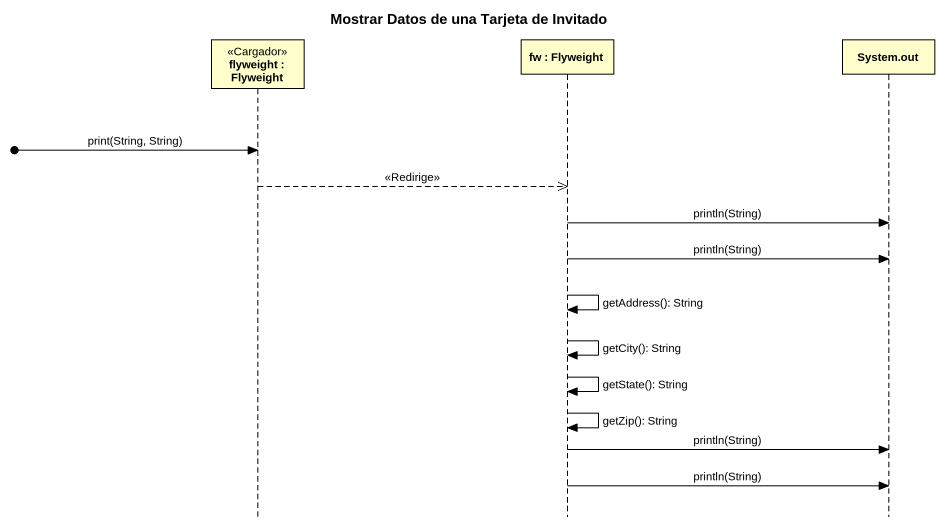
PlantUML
@startuml
title Mostrar Datos de una Tarjeta de Invitado
hide footbox
participant "flyweight : Flyweight" as flyweight <<Cargador>>
participant "fw : Flyweight" as fw
participant "System.out" as System_out

[o-> flyweight : print(String, String)
flyweight -->> fw : <<Redirige>>
fw -> System_out : println(String)
fw -> System_out : println(String)
fw -> fw : getAddress(): String
fw -> fw : getCity(): String
fw -> fw : getState(): String
fw -> fw : getZip(): String
fw -> System_out : println(String)
fw -> System_out : println(String)
@enduml
